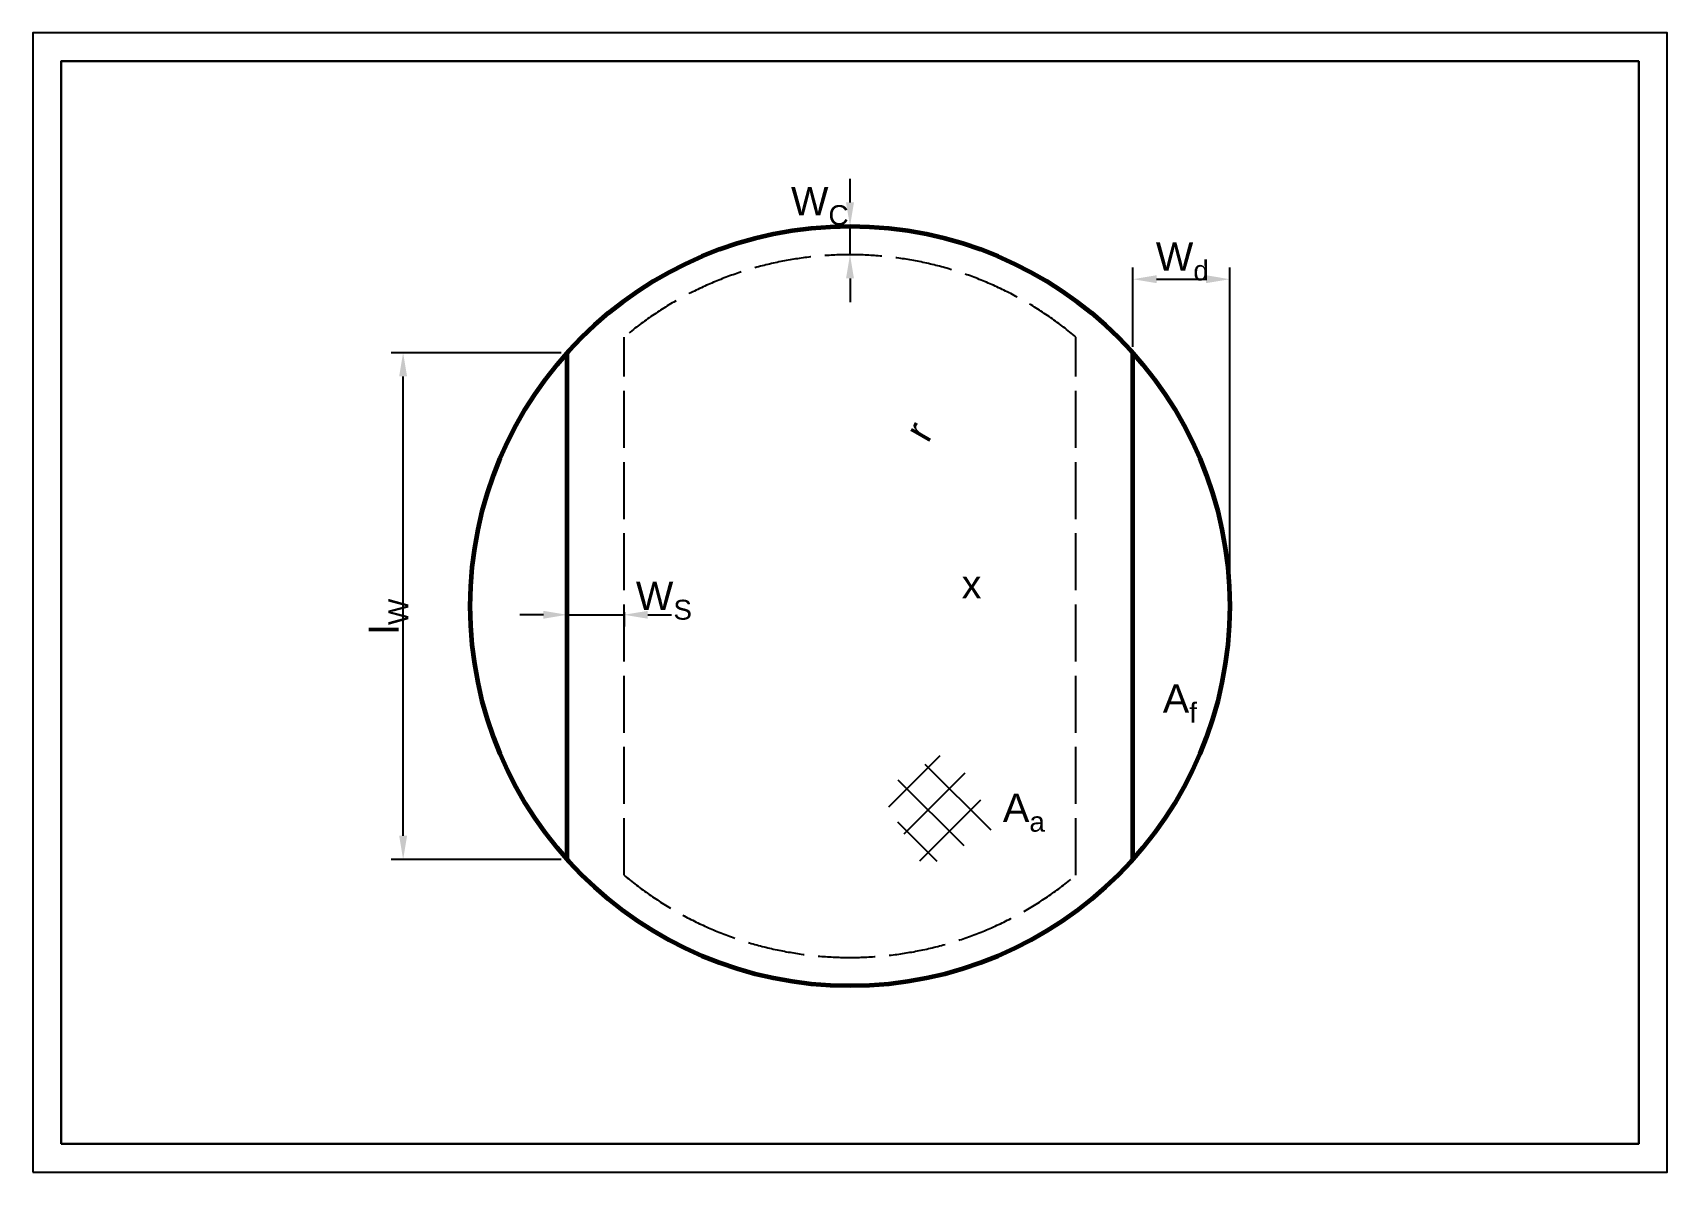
# Model space of a CAD drawing. Header units: millimetres. Extents: x 134 to 3578, y 247 to 2647.
import ezdxf

# ---------------------------------------------------------------- set-up
doc = ezdxf.new("R2010")
doc.units = ezdxf.units.MM
doc.header["$LTSCALE"] = 10
doc.linetypes.add('ACAD_ISO02W100', pattern=[15, 12, -3])
for name, color, linetype, lineweight in [('图框粗线', 7, 'Continuous', 30), ('标注线', 3, 'Continuous', 25), ('细实线', 7, 'Continuous', 25), ('细虚线', 7, 'ACAD_ISO02W100', 25)]:
    doc.layers.add(name, color=color, linetype=linetype, lineweight=lineweight)
doc.layers.add('粗实线', color=7, linetype='Continuous')
doc.styles.get("Standard").update_dxf_attribs({"font": 'arial.ttf'})
doc.dimstyles.new('ISO-25', dxfattribs={"dimtxt": 2.5, "dimasz": 2.5, "dimexe": 1.25, "dimexo": 0.625, "dimtad": 1, "dimtxsty": 'Standard', "dimcen": 2.5, "dimadec": 0, "dimazin": 0, "dimtfac": 1, "dimtmove": 0, "dimatfit": 3, "dimfxl": 1, "dimarcsym": 0})

# ---------------------------------------------------------------- blocks, each defined once
blk = doc.blocks.new('*D2')
at = {"layer": 'Defpoints', "color": 0, "linetype": 'Continuous', "lineweight": 25, "transparency": 16777216}
for p in [(1260, 1439.8), (1380, 1439.8), (1380, 1421.5)]:
    blk.add_point(p, dxfattribs=at)
at = {"layer": '标注线', "color": 0, "linetype": 'Continuous', "lineweight": -2, "transparency": 16777216}
for p, q in [((1210, 1421.5), (1160, 1421.5)), ((1260, 1427.3), (1260, 1396.5)), ((1260, 1421.5), (1380, 1421.5)), ((1380, 1427.3), (1380, 1396.5)), ((1430, 1421.5), (1480, 1421.5))]:
    blk.add_line(p, q, dxfattribs=at)
at = {"layer": '标注线', "color": 0, "linetype": 'Continuous', "lineweight": 25, "transparency": 16777216}
for points in [[(1210, 1429.8), (1210, 1413.2), (1260, 1421.5)], [(1430, 1429.8), (1430, 1413.2), (1380, 1421.5)]]:
    blk.add_solid(points, dxfattribs=at)
blk = doc.blocks.new('*D3')
at = {"layer": 'Defpoints', "color": 0, "linetype": 'Continuous', "lineweight": 25, "transparency": 16777216}
for p in [(2656, 2128.2), (2452, 1973.4), (2656, 1439.8)]:
    blk.add_point(p, dxfattribs=at)
at = {"layer": '标注线', "color": 0, "linetype": 'Continuous', "lineweight": -2, "transparency": 16777216}
for p, q in [((2452, 1985.9), (2452, 2153.2)), ((2656, 1452.3), (2656, 2153.2)), ((2502, 2128.2), (2606, 2128.2))]:
    blk.add_line(p, q, dxfattribs=at)
at = {"layer": '标注线', "color": 0, "linetype": 'Continuous', "lineweight": 25, "transparency": 16777216}
for points in [[(2502, 2136.6), (2502, 2119.9), (2452, 2128.2)], [(2606, 2136.6), (2606, 2119.9), (2656, 2128.2)]]:
    blk.add_solid(points, dxfattribs=at)
blk = doc.blocks.new('*D4')
at = {"layer": 'Defpoints', "color": 0, "linetype": 'Continuous', "lineweight": 25, "transparency": 16777216}
for p in [(1856, 2239.8), (1856, 2239.8), (1856, 2179.8)]:
    blk.add_point(p, dxfattribs=at)
at = {"layer": '标注线', "color": 0, "linetype": 'Continuous', "lineweight": -2, "transparency": 16777216}
for p, q in [((1856, 2289.8), (1856, 2339.8)), ((1843.5, 2239.8), (1831, 2239.8)), ((1856, 2179.8), (1856, 2239.8)), ((1843.5, 2179.8), (1831, 2179.8)), ((1856, 2129.8), (1856, 2079.8))]:
    blk.add_line(p, q, dxfattribs=at)
at = {"layer": '标注线', "color": 0, "linetype": 'Continuous', "lineweight": 25, "transparency": 16777216}
for points in [[(1847.6, 2289.8), (1864.3, 2289.8), (1856, 2239.8)], [(1847.6, 2129.8), (1864.3, 2129.8), (1856, 2179.8)]]:
    blk.add_solid(points, dxfattribs=at)
blk = doc.blocks.new('A4图框和标题栏')
at = {"layer": '图框粗线'}
blk.add_lwpolyline([(2074.2, 937.92), (2351.2, 937.92), (2351.2, 1127.92), (2074.2, 1127.92)], close=True, dxfattribs=at)
at = {"layer": '细实线'}
blk.add_lwpolyline([(2069.2, 932.92), (2356.2, 932.92), (2356.2, 1132.92), (2069.2, 1132.92)], close=True, dxfattribs=at)
blk = doc.blocks.new('*D50')
at = {"layer": 'Defpoints', "color": 0, "linetype": 'Continuous', "lineweight": 25, "transparency": 16777216}
for p in [(914.4, 1973.4), (1260, 1973.4), (1260, 906.1)]:
    blk.add_point(p, dxfattribs=at)
at = {"layer": '标注线', "color": 0, "linetype": 'Continuous', "lineweight": -2, "transparency": 16777216}
for p, q in [((1247.5, 1973.4), (889.4, 1973.4)), ((914.4, 956.1), (914.4, 1923.4)), ((1247.5, 906.1), (889.4, 906.1))]:
    blk.add_line(p, q, dxfattribs=at)
at = {"layer": '标注线', "color": 0, "linetype": 'Continuous', "lineweight": 25, "transparency": 16777216}
for points in [[(906.1, 1923.4), (922.8, 1923.4), (914.4, 1973.4)], [(906.1, 956.1), (922.8, 956.1), (914.4, 906.1)]]:
    blk.add_solid(points, dxfattribs=at)

msp = doc.modelspace()

# ---------------------------------------------------------------- hatches: boundary and pattern name
at = {"layer": '细实线', "linetype": 'Continuous', "lineweight": 25}
h = msp.add_hatch(dxfattribs=at)
h.set_pattern_fill('ANSI37', color=256, scale=20)
h.set_pattern_definition([(45, (0, 67.573), (-44.9013, 44.9013), []), (135, (0, 67.573), (-44.9013, -44.9013), [])])
h.paths.add_polyline_path([(1917.78, 1051.544), (2012.53, 887.432), (2164.06, 974.918), (2069.31, 1139.03)])

# ---------------------------------------------------------------- linework, layer by layer
at = {"layer": '标注线', "linetype": 'Continuous', "lineweight": 25}
for points in [[(2225.953, 2080.624, 0, 16.667, 0), (2200.953, 2037.323, 0, 0, 0), (1855.953, 1439.765, 0, 0, 0)], [(2331.953, 1439.765, 0, 16.667, 0), (2281.953, 1439.765, 0, 0, 0), (1855.953, 1439.765, 0, 0, 0)]]:
    msp.add_lwpolyline(points, format="xyseb", dxfattribs=at)
at = {"layer": '粗实线', "linetype": 'Continuous', "lineweight": 60}
for p, q in [((1259.953, 906.114), (1259.953, 1973.417)), ((2451.953, 906.114), (2451.953, 1973.417))]:
    msp.add_line(p, q, dxfattribs=at)
msp.add_circle((1855.953, 1439.765), 800, dxfattribs=at)
at = {"layer": '细虚线', "linetype": 'ACAD_ISO02W100', "lineweight": 25}
for p, q in [((1379.953, 873.176), (1379.953, 2006.355)), ((2331.953, 873.176), (2331.953, 2006.355))]:
    msp.add_line(p, q, dxfattribs=at)
at = {"layer": '细虚线', "linetype": 'ACAD_ISO02W100'}
for start, end in [(49.965913, 130.034087), (229.965913, 310.034087)]:
    msp.add_arc((1855.953, 1439.765), 740, start, end, dxfattribs=at)

# ---------------------------------------------------------------- block references
at = {"layer": '细实线', "linetype": 'Continuous', "lineweight": 25, "xscale": 12, "yscale": 12, "zscale": 12}
msp.add_blockref('A4图框和标题栏', (-24696.497, -10947.634), dxfattribs=at)

# ---------------------------------------------------------------- texts
at = {"layer": '标注线', "linetype": 'Continuous', "lineweight": 60, "char_height": 60, "attachment_point": 1}
for s, insert in [('\\A1;W{\\H0.7x;\\S ^ C;}', (1731.543, 2343.032)), ('\\A1;W{\\H0.7x;\\S ^ d;}', (2500.231, 2226.512)), ('\\A1;W{\\H0.7x;\\S ^ S;}', (1404.757, 1511.913)), ('\\A1;x', (2091.144, 1515.891)), ('\\A1;A{\\H0.7x;\\S ^ f;}', (2514.879, 1295.407)), ('\\A1;A{\\H0.7x;\\S ^ a;}', (2177.982, 1065.492))]:
    msp.add_mtext_dynamic_manual_height_columns(s, width=180.0348, gutter_width=12.5, heights=[0], dxfattribs=dict(at, insert=insert))
for s, width, insert, rotation in [('\\A1;r', 180.0348, (1968.069, 1810.891), 60), ('\\A1;l{\\H0.7x;\\S ^ W;}', 61.13486, (824.565, 1381.317), 90)]:
    msp.add_mtext_dynamic_manual_height_columns(s, width=width, gutter_width=12.5, heights=[0], dxfattribs=dict(at, insert=insert, rotation=rotation))

# ---------------------------------------------------------------- dimensions: what is measured, and where the dimension line sits
at = {"layer": '标注线', "linetype": 'Continuous', "lineweight": 25}
for base, p1, p2, picture, middle in [((1855.953, 2239.765), (1855.953, 2179.765), (1855.953, 2239.765), '*D4', (1855.953, 2209.765)), ((914.437, 1973.417), (1259.953, 906.114), (1259.953, 1973.417), '*D50', (914.437, 1439.765))]:
    dim = msp.add_linear_dim(base=base, p1=p1, p2=p2, angle=90, text=' ', dimstyle='ISO-25', override={"dimscale": 20}, dxfattribs=at)
    dim.commit()
    dim.dimension.update_dxf_attribs({"geometry": picture, "text_midpoint": middle})
for base, p1, p2, picture, middle in [((2655.953, 2128.249), (2451.953, 1973.417), (2655.953, 1439.765), '*D3', (2553.953, 2128.249)), ((1379.953, 1421.508), (1259.953, 1439.765), (1379.953, 1439.765), '*D2', (1319.953, 1421.508))]:
    dim = msp.add_linear_dim(base=base, p1=p1, p2=p2, text=' ', dimstyle='ISO-25', override={"dimscale": 20}, dxfattribs=at)
    dim.commit()
    dim.dimension.update_dxf_attribs({"geometry": picture, "text_midpoint": middle})

doc.saveas('drawing.dxf')
